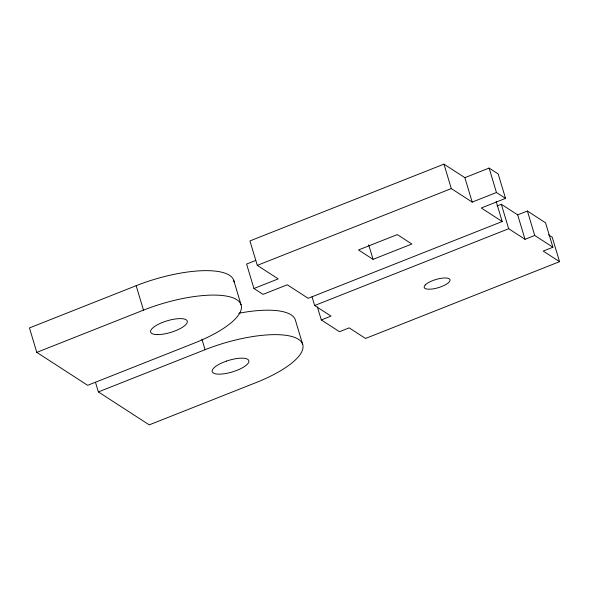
<?xml version="1.0" encoding="UTF-8"?>
<svg xmlns="http://www.w3.org/2000/svg" width="589" height="589" viewBox="0 0 589 589"><rect width="100%" height="100%" fill="white"/><g stroke="black" fill="none" stroke-linecap="round" stroke-linejoin="round"><path stroke-width="0.88" d="M234.076 282.006A75.37 23.913 -16.7 0 0 136.162 285.694L29.45 327.926L36.783 352.377L87.665 385.324L194.37 343.085A75.37 23.913 -16.7 0 0 236.837 299.735A75.37 23.913 -16.7 0 0 143.495 310.138L36.783 352.377M253.933 288.5L263.018 294.382L287.27 284.781L308.165 298.314L502.181 221.523L481.287 207.998L505.539 198.397L496.453 192.515L472.201 202.108L464.861 177.664L443.966 164.132L249.95 240.923L257.29 265.374L278.185 278.899L253.933 288.5L246.6 264.049L255.795 260.412M464.861 177.664L489.113 168.064L498.198 173.946L505.539 198.397M257.29 265.374L451.299 188.583L472.201 202.108M497.064 205.966L501.335 204.273L517.687 214.86L525.027 239.311L534.724 235.475L552.894 247.24L543.198 251.076L559.55 261.671L365.533 338.461L349.181 327.867L339.478 331.71L321.307 319.945L317.375 306.847M373.051 259.366L411.858 244.008L397.317 234.591L358.517 249.95L373.051 259.366L368.714 244.906M517.687 214.86L527.391 211.024L545.561 222.789L552.894 247.24M312.037 296.782L314.651 305.514L508.668 228.723L525.027 239.311M98.37 391.921L205.075 349.689A75.37 23.913 -16.7 0 1 298.424 339.286A75.37 23.913 -16.7 0 1 255.957 382.636L149.253 424.868L98.37 391.921L95.484 382.32M321.307 319.945L331.011 316.102L314.651 305.514M548.499 234.812L552.217 237.22L559.55 261.671M527.391 211.024L534.724 235.475M501.335 204.273L508.668 228.723M489.113 168.064L496.453 192.515M496.159 201.445L502.181 221.523M443.966 164.132L451.299 188.583M302.694 344.462L295.361 320.018A75.37 23.913 -16.7 0 0 238.81 313.26M233.774 280.467L241.107 304.918M201.931 339.212L205.075 349.689M136.162 285.694L143.495 310.138M425.317 284.907L424.33 286.276A13.459 4.27 -16.7 0 0 428.873 289.214L431.737 289.066A13.459 4.27 -16.7 0 0 448.892 282.278L449.878 280.901A13.459 4.27 -16.7 0 0 445.336 277.964L442.464 278.118A13.459 4.27 -16.7 0 0 425.317 284.907M226.529 361.072L222.016 362.846A19.113 6.067 -16.7 0 0 213.24 372.94A19.113 6.067 -16.7 0 0 234.503 371.247L239.016 369.48A19.113 6.067 -16.7 0 0 247.792 359.386A19.113 6.067 -16.7 0 0 226.529 361.072M157.248 334.604A19.113 6.067 -16.7 0 0 187.074 322.801A19.113 6.067 -16.7 0 0 162.483 322.433A19.113 6.067 -16.7 0 0 157.248 334.604"/></g></svg>
